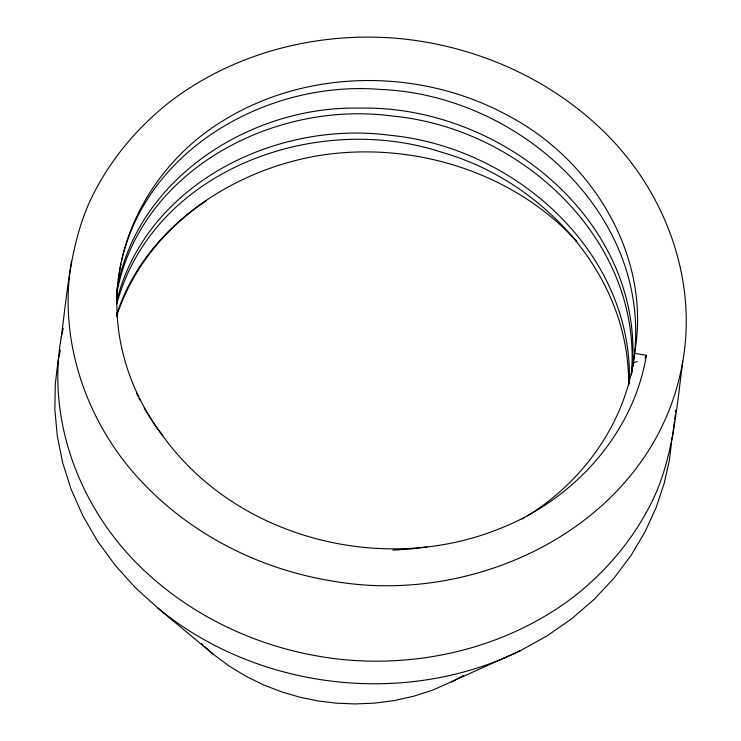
<?xml version="1.0" encoding="UTF-8"?>
<svg xmlns="http://www.w3.org/2000/svg" width="741" height="741" viewBox="0 0 741 741"><rect width="100%" height="100%" fill="white"/><g stroke="black" fill="none" stroke-linecap="round" stroke-linejoin="round"><path stroke-width="1.11" d="M675.468 412.626L675.505 410.31M629.331 383.736C633.916 252.348 514.689 147.098 389.859 135.279C276.254 120.116 146.727 183.37 116.893 300.337M116.707 297.539L117.8 283.155M631.388 374.863C642.919 239.667 520.766 127.924 392.452 116.068C274.855 99.952 139.78 169.633 116.754 293.334M632.036 371.102C646.115 221.661 500.731 104.99 359.82 108.13C250.634 105.481 135.242 179.026 116.782 291.37M61.271 337.072C46.711 419.906 79.287 506.307 138.354 564.837C194.133 620.282 270.196 653.423 348.298 660.036C428.289 666.539 511.114 645.059 575.035 595.783C604.851 572.182 630.082 542.894 648.023 509.299C672.939 463.912 676.098 411.431 682.804 361.21C697.364 278.375 664.788 191.975 605.721 133.445C549.942 78 473.888 44.858 395.777 38.245C315.786 31.743 232.961 53.222 169.041 102.499C139.234 126.1 113.994 155.388 96.061 188.983C71.136 234.369 67.977 286.85 61.271 337.072L63.235 328.337M71.525 261.23C58.91 333.83 82.103 409.829 128.332 466.487C178.729 528.018 252.811 567.893 330.903 580.796C481.307 608.157 655.655 520.617 682.804 361.21M634.546 353.318C651.913 256.849 592.605 159.88 508.131 115.642C420.693 67.876 307.913 68.089 222.717 120.931C158.342 160.139 114.114 233.267 116.939 309.46C118.208 355.115 135.233 399.668 162.825 435.865C236.231 538.198 382.05 575.377 497.822 529.38C572.08 501.073 633.323 434.884 646.365 355.3L634.546 353.318L632.675 367.101M671.466 443.155L669.475 459.809L664.075 483.827L655.952 508.02L644.939 532.047L630.98 555.528L614.076 578.036L594.338 599.173L571.959 618.54L547.238 635.778L520.562 650.607L433.013 690.019L413.765 696.216L394.166 700.578L374.52 703.126L355.115 703.95L336.21 703.163L318.019 700.93L300.068 697.253L281.932 691.983L263.861 685.027L246.142 676.366L229.062 666.011L212.945 654.016L157.861 608.092L135.279 587.585L115.003 565.077L97.395 540.911L82.705 515.486L71.09 489.217L62.624 462.56L57.27 435.93L54.88 409.708L55.279 384.246L58.196 359.82L60.401 349.993M671.726 440.932L672.124 437.598M672.55 437.051L674.403 421.509M674.671 419.286L675.199 414.849M118.227 279.848L120.968 263.972M633.314 363.312C655.479 217.28 519.858 95.274 381.541 89.522C270.159 79.713 147.237 147.357 121.57 261.258M632.888 366.156L633.175 364.257M631.378 374.65L632.425 368.99M646.328 355.55L646.106 356.356M116.661 304.282C153.109 169.217 317.037 110.928 442.238 152.405C543.95 181.517 630.007 276.189 628.6 385.209M116.578 314.953C144.273 228.608 229.942 171.227 316.296 156.027C409.875 140.04 512.188 170.763 576.868 241.399M116.809 315.722C132.194 268.696 164.9 228.293 205.905 201.006M645.893 356.829L645.068 358.023M527.296 515.912C581.62 482.465 622.736 426.353 633.24 362.942L637.241 361.525M522.044 519.108L524.684 517.524M451.565 681.989L463.264 675.486M520.562 650.607C404.734 707.46 257.507 689.88 157.861 608.092M427.094 546.941L411.199 548.933L392.887 550.165M201.385 643.531L203.043 645.031M204.692 646.523L212.945 654.016M162.825 435.865L153.544 423.092L145.82 410.81M144.171 407.911L145.245 409.856M138.947 398.158L139.956 400.121M136.539 393.202L137.946 396.185M116.689 313.119L116.828 316.453"/></g></svg>
